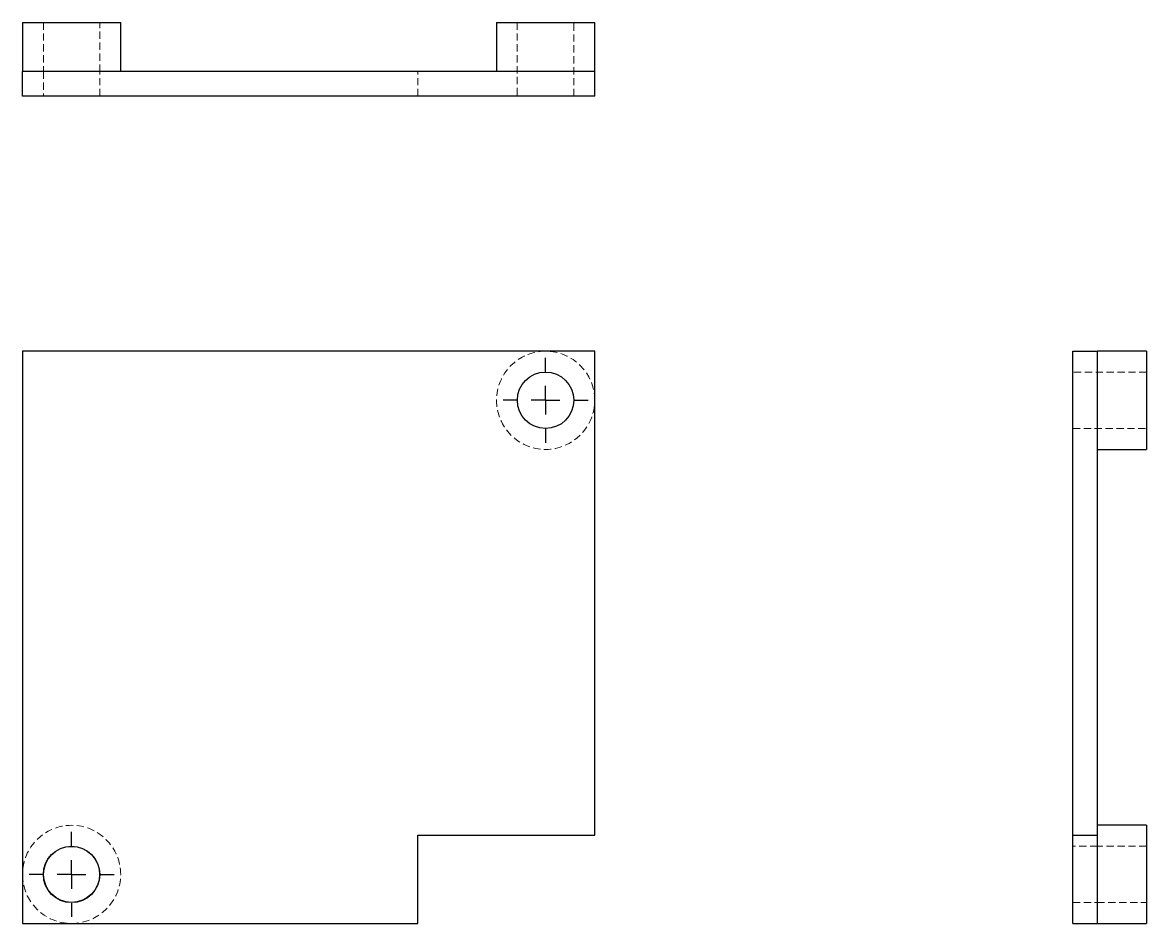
# Model space of a CAD drawing. Header units: millimetres. Extents: x 33 to 229, y 7 to 164.
import ezdxf

# ---------------------------------------------------------------- set-up
doc = ezdxf.new("R2010")
doc.units = ezdxf.units.MM
doc.linetypes.add('HIDDEN', pattern=[1.905, 1.27, -0.635])
doc.layers.add('10', color=7, linetype='Continuous')

# ---------------------------------------------------------------- blocks, each defined once
blk = doc.blocks.new('SW_CENTERMARKSYMBOL_0')
at = {"layer": '10', "color": 0}
for p, q in [((0, 5), (0, 7.43)), ((0, 0), (0, 2.5)), ((-5, 0), (-7.43, 0)), ((0, 0), (-2.5, 0)), ((0, 0), (0, -2.5)), ((0, 0), (2.5, 0)), ((5, 0), (7.43, 0)), ((0, -5), (0, -7.43))]:
    blk.add_line(p, q, dxfattribs=at)
blk = doc.blocks.new('SW_CENTERMARKSYMBOL_1')
at = {"layer": '10', "color": 0}
for p, q in [((0, 5), (0, 7.43)), ((0, 0), (0, 2.5)), ((-5, 0), (-7.43, 0)), ((0, 0), (-2.5, 0)), ((0, 0), (0, -2.5)), ((0, 0), (2.5, 0)), ((5, 0), (7.43, 0)), ((0, -5), (0, -7.43))]:
    blk.add_line(p, q, dxfattribs=at)

msp = doc.modelspace()

# ---------------------------------------------------------------- linework, layer by layer
at = {"color": 7, "linetype": 'Continuous', "lineweight": 25}
for p, q in [((33, 164.44), (33, 155.85)), ((33, 164.44), (50.16, 164.44)), ((50.16, 155.85), (50.16, 164.44)), ((115.84, 164.44), (115.84, 155.85)), ((115.84, 164.44), (133, 164.44)), ((133, 155.85), (133, 164.44)), ((33, 151.56), (33, 155.85)), ((124.42, 155.85), (33, 155.85)), ((133, 155.85), (124.42, 155.85)), ((133, 151.56), (133, 155.85)), ((133, 151.56), (33, 151.56)), ((133, 107), (33, 107)), ((33, 107), (33, 7)), ((133, 22.45), (133, 107)), ((216.56, 22.45), (216.56, 107)), ((216.56, 107), (220.85, 107)), ((229.44, 107), (220.85, 107)), ((220.85, 98.42), (220.85, 107)), ((229.44, 107), (229.44, 89.84)), ((220.85, 22.45), (220.85, 98.42)), ((220.85, 89.84), (229.44, 89.84)), ((229.44, 24.16), (220.85, 24.16)), ((229.44, 24.16), (229.44, 7)), ((102.1, 22.45), (133, 22.45)), ((102.1, 7), (102.1, 22.45)), ((216.56, 22.45), (220.85, 22.45)), ((216.56, 7), (216.56, 22.45)), ((220.85, 7), (220.85, 22.45)), ((33, 7), (102.1, 7)), ((216.56, 7), (220.85, 7)), ((220.85, 7), (229.44, 7))]:
    msp.add_line(p, q, dxfattribs=at)
at = {"color": 7, "linetype": 'HIDDEN', "lineweight": 18}
for p, q in [((36.68, 164.44), (36.68, 155.85)), ((46.49, 155.85), (46.49, 164.44)), ((119.48, 164.44), (119.48, 151.56)), ((129.35, 151.56), (129.35, 164.44)), ((36.65, 155.85), (36.65, 151.56)), ((46.52, 151.56), (46.52, 155.85)), ((102.1, 151.56), (102.1, 155.85)), ((229.44, 103.35), (216.56, 103.35)), ((216.56, 93.48), (229.44, 93.48)), ((220.85, 20.52), (216.56, 20.52)), ((229.44, 20.49), (220.85, 20.49)), ((216.56, 10.65), (220.85, 10.65)), ((220.85, 10.68), (229.44, 10.68))]:
    msp.add_line(p, q, dxfattribs=at)
at = {"color": 7, "linetype": 'Continuous', "lineweight": 25}
for centre, radius in [((124.42, 98.42), 4.93), ((41.58, 15.58), 4.93), ((41.58, 15.58), 4.9)]:
    msp.add_circle(centre, radius, dxfattribs=at)
at = {"color": 7, "linetype": 'HIDDEN', "lineweight": 18}
for centre, start, end in [((124.42, 98.42), 90, 0), ((124.42, 98.42), 0, 90), ((41.58, 15.58), 270, 180), ((41.58, 15.58), 180, 270)]:
    msp.add_arc(centre, 8.58, start, end, dxfattribs=at)

# ---------------------------------------------------------------- block references
at = {"layer": '10'}
for name, p in [('SW_CENTERMARKSYMBOL_0', (124.42, 98.42)), ('SW_CENTERMARKSYMBOL_1', (41.58, 15.58))]:
    msp.add_blockref(name, p, dxfattribs=at)

doc.saveas('drawing.dxf')
